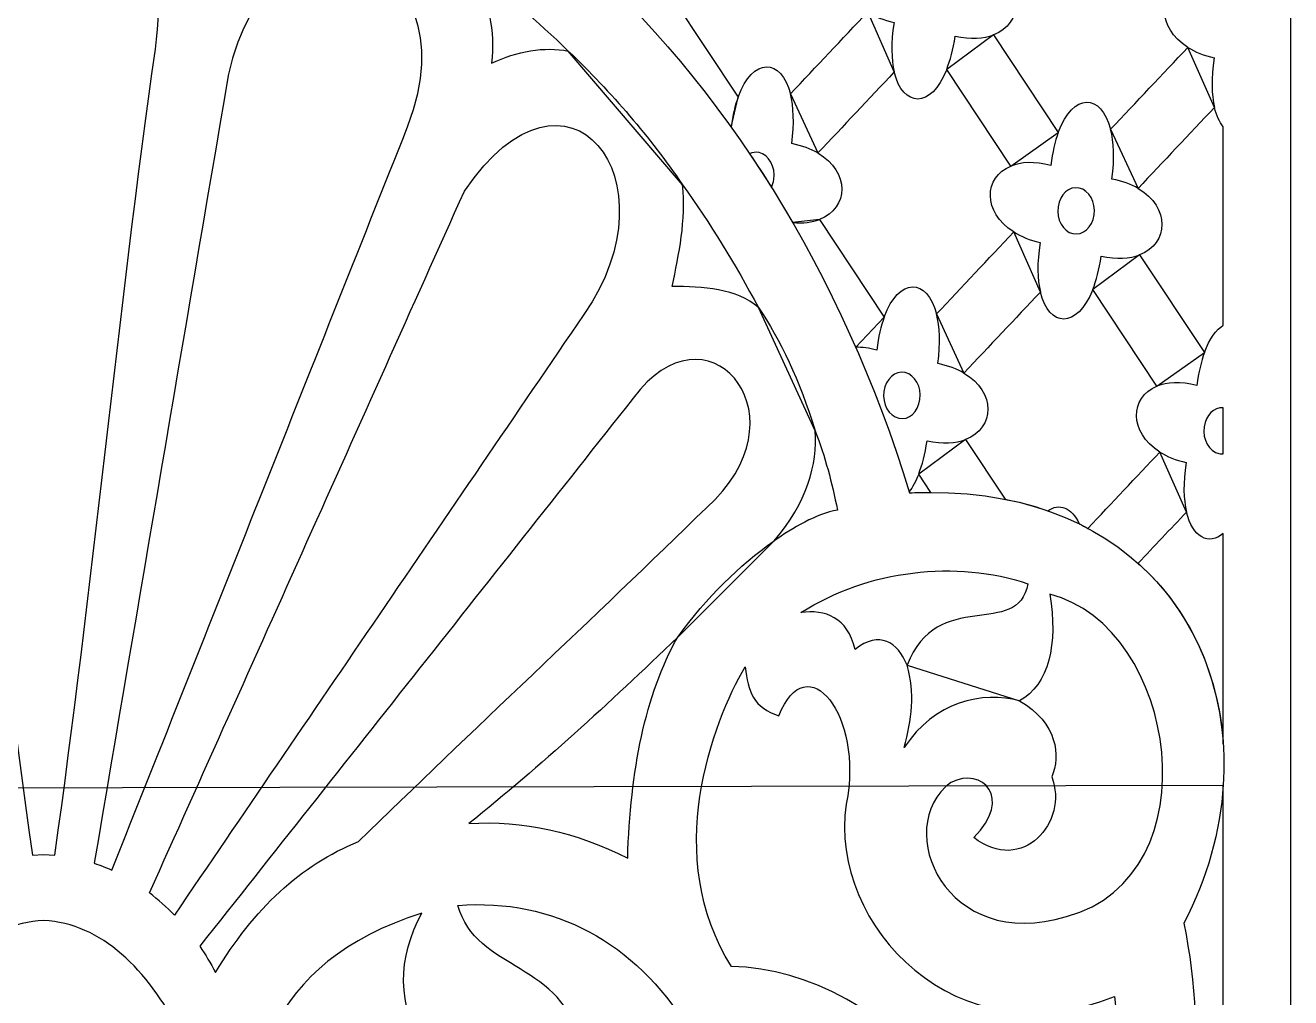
# Model space of a CAD drawing. Header units: centimetres. Extents: x 1.8 to 13.7, y -5.9 to 9.6.
# Drawn here: x 10.825 to 13.716, y 5.839 to 8.061 of the extents above; entities that cross this region are included whole.
import ezdxf

# ---------------------------------------------------------------- set-up
doc = ezdxf.new("R2010")
doc.units = ezdxf.units.CM
doc.header["$MEASUREMENT"] = 0
doc.layers.add('layer 1', color=7, linetype='Continuous')

msp = doc.modelspace()

# ---------------------------------------------------------------- linework, layer by layer
at = {"layer": 'layer 1', "color": 250}
for points, knots in [([(8.01713, 9.60241), (8.01713, 9.60241), (13.71558, 9.60241), (13.71558, 9.60241), (13.71558, 9.60241), (13.71558, 9.60241), (13.71558, -5.90262), (13.71558, -5.90262), (13.71558, -5.90262), (13.71558, -5.90262), (8.01713, -5.90262), (8.01713, -5.90262), (8.01713, -5.90262), (8.01713, -5.90262), (8.01713, 9.60241), (8.01713, 9.60241)], [0, 0, 0, 0, 0.2, 0.2, 0.2, 0.2, 0.4, 0.4, 0.4, 0.4, 0.6, 0.6, 0.6, 0.6, 1, 1, 1, 1]), ([(13.56158, 6.32335), (13.58597, 6.68751), (13.33449, 7.01654), (12.84478, 6.99225), (12.84478, 6.99225), (12.69162, 7.49438), (12.42203, 7.92436), (12.07824, 8.22883), (12.07824, 8.22883), (11.73444, 8.53329), (11.31642, 8.71221), (10.86639, 8.71221), (10.86639, 8.71221), (10.41637, 8.71221), (9.99836, 8.53329), (9.65456, 8.22883), (9.65456, 8.22883), (9.31076, 7.92436), (9.04118, 7.49438), (8.88802, 6.99225), (8.88802, 6.99225), (8.39325, 7.0168), (8.14166, 6.68069), (8.17207, 6.31206), (8.17207, 6.31206), (8.17207, 6.31206), (13.56158, 6.32335), (13.56158, 6.32335)], [0, 0, 0, 0, 0.125, 0.125, 0.125, 0.125, 0.25, 0.25, 0.25, 0.25, 0.375, 0.375, 0.375, 0.375, 0.5, 0.5, 0.5, 0.5, 0.625, 0.625, 0.625, 0.625, 0.75, 0.75, 0.75, 0.75, 1, 1, 1, 1]), ([(12.47622, 8.45707), (12.49555, 8.37597), (12.55979, 8.37141), (12.59593, 8.46288), (12.59593, 8.46288), (12.59593, 8.46288), (12.74256, 8.24196), (12.74256, 8.24196), (12.74256, 8.24196), (12.68044, 8.21657), (12.67768, 8.13662), (12.74926, 8.09143), (12.74926, 8.09143), (12.69038, 8.02898), (12.63152, 7.96652), (12.57264, 7.90405), (12.57264, 7.90405), (12.55158, 7.9867), (12.48676, 7.98881), (12.45318, 7.89701), (12.45318, 7.89701), (12.45318, 7.89701), (12.30515, 8.12008), (12.30515, 8.12008), (12.30515, 8.12008), (12.37256, 8.1458), (12.37507, 8.22902), (12.30168, 8.27191), (12.30168, 8.27191), (12.35986, 8.33364), (12.41803, 8.39536), (12.47622, 8.45707)], [0, 0, 0, 0, 0.1111111, 0.1111111, 0.1111111, 0.1111111, 0.2222222, 0.2222222, 0.2222222, 0.2222222, 0.3333333, 0.3333333, 0.3333333, 0.3333333, 0.4444444, 0.4444444, 0.4444444, 0.4444444, 0.5555556, 0.5555556, 0.5555556, 0.5555556, 0.6666667, 0.6666667, 0.6666667, 0.6666667, 0.7777778, 0.7777778, 0.7777778, 0.7777778, 1, 1, 1, 1]), ([(10.86639, 6.16571), (10.86639, 6.16571), (10.84072, 6.16457), (10.84072, 6.16457), (10.84072, 6.16457), (10.75558, 6.76814), (10.69613, 7.40304), (10.611, 8.00661), (10.611, 8.00661), (10.57757, 8.25215), (10.66918, 8.39836), (10.86639, 8.40186), (10.86639, 8.40186), (11.06361, 8.39836), (11.15521, 8.25215), (11.12179, 8.00661), (11.12179, 8.00661), (11.03665, 7.40304), (10.9772, 6.76814), (10.89207, 6.16457), (10.89207, 6.16457), (10.89207, 6.16457), (10.86639, 6.16571), (10.86639, 6.16571)], [0, 0, 0, 0, 0.1428571, 0.1428571, 0.1428571, 0.1428571, 0.2857143, 0.2857143, 0.2857143, 0.2857143, 0.4285714, 0.4285714, 0.4285714, 0.4285714, 0.5714286, 0.5714286, 0.5714286, 0.5714286, 0.7142857, 0.7142857, 0.7142857, 0.7142857, 1, 1, 1, 1]), ([(11.02226, 6.13002), (11.00959, 6.13553), (10.99556, 6.14138), (10.98199, 6.14575), (10.98199, 6.14575), (11.08378, 6.74543), (11.18643, 7.34683), (11.28822, 7.94652), (11.28822, 7.94652), (11.38235, 8.38647), (11.85638, 8.2419), (11.69892, 7.83107), (11.69892, 7.83107), (11.47337, 7.26498), (11.24781, 6.69611), (11.02226, 6.13002)], [0, 0, 0, 0, 0.2, 0.2, 0.2, 0.2, 0.4, 0.4, 0.4, 0.4, 0.6, 0.6, 0.6, 0.6, 1, 1, 1, 1]), ([(13.2077, 8.37617), (13.22703, 8.29507), (13.29127, 8.29049), (13.32742, 8.38197), (13.32742, 8.38197), (13.32742, 8.38197), (13.47403, 8.16106), (13.47403, 8.16106), (13.47403, 8.16106), (13.41193, 8.13565), (13.40917, 8.05572), (13.48073, 8.01051), (13.48073, 8.01051), (13.42187, 7.94806), (13.36299, 7.88561), (13.30412, 7.82315), (13.30412, 7.82315), (13.28306, 7.90579), (13.21824, 7.90791), (13.18468, 7.81609), (13.18468, 7.81609), (13.18468, 7.81609), (13.03663, 8.03915), (13.03663, 8.03915), (13.03663, 8.03915), (13.10403, 8.06489), (13.10655, 8.1481), (13.03317, 8.19099), (13.03317, 8.19099), (13.09134, 8.25272), (13.14952, 8.31444), (13.2077, 8.37617)], [0, 0, 0, 0, 0.1111111, 0.1111111, 0.1111111, 0.1111111, 0.2222222, 0.2222222, 0.2222222, 0.2222222, 0.3333333, 0.3333333, 0.3333333, 0.3333333, 0.4444444, 0.4444444, 0.4444444, 0.4444444, 0.5555556, 0.5555556, 0.5555556, 0.5555556, 0.6666667, 0.6666667, 0.6666667, 0.6666667, 0.7777778, 0.7777778, 0.7777778, 0.7777778, 1, 1, 1, 1]), ([(11.84417, 8.18913), (11.92124, 8.13298), (11.99505, 8.07041), (12.06514, 8.00201), (12.06514, 8.00201), (12.01062, 8.01296), (11.94818, 8.00157), (11.88969, 7.97407), (11.88969, 7.97407), (11.89782, 8.04825), (11.88496, 8.11743), (11.84417, 8.18913)], [0, 0, 0, 0, 0.25, 0.25, 0.25, 0.25, 0.5, 0.5, 0.5, 0.5, 1, 1, 1, 1]), ([(12.80996, 7.9542), (12.80317, 7.98269), (12.80191, 8.02059), (12.80937, 8.06712), (12.80937, 8.06712), (12.78542, 8.07276), (12.76543, 8.08121), (12.74926, 8.09143), (12.74926, 8.09143), (12.74926, 8.09143), (12.80996, 7.9542), (12.80996, 7.9542)], [0, 0, 0, 0, 0.25, 0.25, 0.25, 0.25, 0.5, 0.5, 0.5, 0.5, 1, 1, 1, 1]), ([(13.03663, 8.03915), (13.01434, 8.03065), (12.98499, 8.02841), (12.9489, 8.03602), (12.9489, 8.03602), (12.94444, 8.00572), (12.93776, 7.98047), (12.92967, 7.96001), (12.92967, 7.96001), (12.92967, 7.96001), (13.03663, 8.03915), (13.03663, 8.03915)], [0, 0, 0, 0, 0.25, 0.25, 0.25, 0.25, 0.5, 0.5, 0.5, 0.5, 1, 1, 1, 1]), ([(11.82788, 7.68213), (11.58806, 7.14751), (11.34824, 6.61288), (11.1084, 6.07826), (11.1084, 6.07826), (11.12829, 6.06208), (11.1474, 6.04527), (11.16514, 6.02731), (11.16514, 6.02731), (11.47697, 6.48486), (11.78881, 6.94241), (12.10063, 7.39998), (12.10063, 7.39998), (12.31549, 7.70773), (12.06274, 8.02835), (11.82788, 7.68213)], [0, 0, 0, 0, 0.2, 0.2, 0.2, 0.2, 0.4, 0.4, 0.4, 0.4, 0.6, 0.6, 0.6, 0.6, 1, 1, 1, 1]), ([(13.54144, 7.87328), (13.53465, 7.90177), (13.53338, 7.93967), (13.54085, 7.9862), (13.54085, 7.9862), (13.5169, 7.99184), (13.49692, 8.00029), (13.48073, 8.01051), (13.48073, 8.01051), (13.48073, 8.01051), (13.54144, 7.87328), (13.54144, 7.87328)], [0, 0, 0, 0, 0.25, 0.25, 0.25, 0.25, 0.5, 0.5, 0.5, 0.5, 1, 1, 1, 1]), ([(12.32617, 7.69638), (12.2519, 7.8047), (12.16489, 7.90658), (12.06514, 8.00201), (12.06514, 8.00201), (12.06514, 8.00201), (12.32617, 7.69638), (12.32617, 7.69638)], [0, 0, 0, 0, 0.3333333, 0.3333333, 0.3333333, 0.3333333, 1, 1, 1, 1]), ([(12.80996, 7.9542), (12.82929, 7.8731), (12.89354, 7.86852), (12.92967, 7.96001), (12.92967, 7.96001), (12.92967, 7.96001), (13.0763, 7.73907), (13.0763, 7.73907), (13.0763, 7.73907), (13.01418, 7.71368), (13.01143, 7.63375), (13.083, 7.58854), (13.083, 7.58854), (13.02412, 7.52609), (12.96526, 7.46364), (12.90639, 7.40118), (12.90639, 7.40118), (12.88533, 7.48382), (12.82051, 7.48594), (12.78694, 7.39412), (12.78694, 7.39412), (12.78694, 7.39412), (12.6389, 7.6172), (12.6389, 7.6172), (12.6389, 7.6172), (12.7063, 7.64292), (12.70881, 7.72613), (12.63542, 7.76904), (12.63542, 7.76904), (12.69361, 7.83075), (12.75178, 7.89247), (12.80996, 7.9542)], [0, 0, 0, 0, 0.1111111, 0.1111111, 0.1111111, 0.1111111, 0.2222222, 0.2222222, 0.2222222, 0.2222222, 0.3333333, 0.3333333, 0.3333333, 0.3333333, 0.4444444, 0.4444444, 0.4444444, 0.4444444, 0.5555556, 0.5555556, 0.5555556, 0.5555556, 0.6666667, 0.6666667, 0.6666667, 0.6666667, 0.7777778, 0.7777778, 0.7777778, 0.7777778, 1, 1, 1, 1]), ([(12.43708, 7.82832), (12.4407, 7.85527), (12.44629, 7.87811), (12.45318, 7.89701), (12.45318, 7.89701), (12.45318, 7.89701), (12.43708, 7.82832), (12.43708, 7.82832)], [0, 0, 0, 0, 0.3333333, 0.3333333, 0.3333333, 0.3333333, 1, 1, 1, 1]), ([(12.57264, 7.90405), (12.5799, 7.87558), (12.58198, 7.83753), (12.57577, 7.79047), (12.57577, 7.79047), (12.59941, 7.78598), (12.61926, 7.77848), (12.63542, 7.76904), (12.63542, 7.76904), (12.63542, 7.76904), (12.57264, 7.90405), (12.57264, 7.90405)], [0, 0, 0, 0, 0.25, 0.25, 0.25, 0.25, 0.5, 0.5, 0.5, 0.5, 1, 1, 1, 1]), ([(13.54144, 7.87328), (13.54599, 7.8542), (13.55303, 7.83936), (13.56159, 7.82901), (13.56159, 7.82901), (13.56159, 7.82901), (13.56159, 7.37546), (13.56159, 7.37546), (13.56159, 7.37546), (13.54553, 7.36568), (13.53008, 7.34512), (13.51842, 7.3132), (13.51842, 7.3132), (13.51842, 7.3132), (13.37037, 7.53628), (13.37037, 7.53628), (13.37037, 7.53628), (13.43779, 7.562), (13.44029, 7.64523), (13.36691, 7.68812), (13.36691, 7.68812), (13.42509, 7.74985), (13.48326, 7.81155), (13.54144, 7.87328)], [0, 0, 0, 0, 0.1428571, 0.1428571, 0.1428571, 0.1428571, 0.2857143, 0.2857143, 0.2857143, 0.2857143, 0.4285714, 0.4285714, 0.4285714, 0.4285714, 0.5714286, 0.5714286, 0.5714286, 0.5714286, 0.7142857, 0.7142857, 0.7142857, 0.7142857, 1, 1, 1, 1]), ([(13.0763, 7.73907), (13.09905, 7.74839), (13.12976, 7.7504), (13.16771, 7.74066), (13.16771, 7.74066), (13.17126, 7.77056), (13.17719, 7.79565), (13.18468, 7.81609), (13.18468, 7.81609), (13.18468, 7.81609), (13.0763, 7.73907), (13.0763, 7.73907)], [0, 0, 0, 0, 0.25, 0.25, 0.25, 0.25, 0.5, 0.5, 0.5, 0.5, 1, 1, 1, 1]), ([(13.30412, 7.82315), (13.31138, 7.79466), (13.31346, 7.75662), (13.30724, 7.70955), (13.30724, 7.70955), (13.3309, 7.70506), (13.35073, 7.69756), (13.3669, 7.68812), (13.3669, 7.68812), (13.3669, 7.68812), (13.30412, 7.82315), (13.30412, 7.82315)], [0, 0, 0, 0, 0.25, 0.25, 0.25, 0.25, 0.5, 0.5, 0.5, 0.5, 1, 1, 1, 1]), ([(12.52943, 7.69034), (12.51311, 7.71645), (12.49642, 7.74215), (12.47936, 7.76747), (12.47936, 7.76747), (12.48606, 7.77058), (12.49346, 7.77156), (12.50097, 7.7699), (12.50097, 7.7699), (12.52365, 7.76484), (12.5389, 7.73731), (12.5349, 7.70862), (12.5349, 7.70862), (12.53397, 7.70195), (12.53207, 7.69581), (12.52943, 7.69034)], [0, 0, 0, 0, 0.2, 0.2, 0.2, 0.2, 0.4, 0.4, 0.4, 0.4, 0.6, 0.6, 0.6, 0.6, 1, 1, 1, 1]), ([(12.49943, 7.41602), (12.44693, 7.51469), (12.38899, 7.60837), (12.32617, 7.69638), (12.32617, 7.69638), (12.3346, 7.61485), (12.3179, 7.53887), (12.30245, 7.4637), (12.30245, 7.4637), (12.37078, 7.46464), (12.45116, 7.45865), (12.49943, 7.41602)], [0, 0, 0, 0, 0.25, 0.25, 0.25, 0.25, 0.5, 0.5, 0.5, 0.5, 1, 1, 1, 1]), ([(13.26638, 7.62771), (13.26237, 7.59902), (13.2406, 7.57975), (13.21792, 7.58482), (13.21792, 7.58482), (13.19523, 7.58987), (13.17999, 7.61739), (13.18398, 7.64607), (13.18398, 7.64607), (13.18799, 7.67476), (13.20976, 7.69403), (13.23244, 7.68898), (13.23244, 7.68898), (13.25513, 7.68393), (13.27038, 7.65641), (13.26638, 7.62771)], [0, 0, 0, 0, 0.2, 0.2, 0.2, 0.2, 0.4, 0.4, 0.4, 0.4, 0.6, 0.6, 0.6, 0.6, 1, 1, 1, 1]), ([(12.6389, 7.6172), (12.62234, 7.61088), (12.60191, 7.60801), (12.57771, 7.61007), (12.57771, 7.61007), (12.57771, 7.61007), (12.6389, 7.6172), (12.6389, 7.6172)], [0, 0, 0, 0, 0.3333333, 0.3333333, 0.3333333, 0.3333333, 1, 1, 1, 1]), ([(13.14371, 7.45133), (13.13692, 7.47982), (13.13565, 7.51772), (13.14312, 7.56425), (13.14312, 7.56425), (13.11916, 7.56988), (13.09918, 7.57832), (13.083, 7.58854), (13.083, 7.58854), (13.083, 7.58854), (13.14371, 7.45133), (13.14371, 7.45133)], [0, 0, 0, 0, 0.25, 0.25, 0.25, 0.25, 0.5, 0.5, 0.5, 0.5, 1, 1, 1, 1]), ([(13.37037, 7.53628), (13.34808, 7.52777), (13.31873, 7.52554), (13.28265, 7.53313), (13.28265, 7.53313), (13.27819, 7.50285), (13.2715, 7.47758), (13.26342, 7.45712), (13.26342, 7.45712), (13.26342, 7.45712), (13.37037, 7.53628), (13.37037, 7.53628)], [0, 0, 0, 0, 0.25, 0.25, 0.25, 0.25, 0.5, 0.5, 0.5, 0.5, 1, 1, 1, 1]), ([(13.25227, 6.9112), (13.24569, 6.91472), (13.239, 6.91815), (13.2322, 6.92147), (13.2322, 6.92147), (13.21541, 6.95906), (13.18687, 6.96985), (13.16059, 6.95134), (13.16059, 6.95134), (13.12985, 6.96206), (13.09742, 6.97094), (13.06331, 6.97769), (13.06331, 6.97769), (13.06331, 6.97769), (12.97264, 7.11431), (12.97264, 7.11431), (12.97264, 7.11431), (13.04005, 7.14003), (13.04255, 7.22326), (12.96917, 7.26615), (12.96917, 7.26615), (13.02734, 7.32788), (13.08552, 7.38958), (13.14371, 7.45133), (13.14371, 7.45133), (13.16304, 7.37021), (13.22727, 7.36563), (13.26342, 7.45712), (13.26342, 7.45712), (13.26342, 7.45712), (13.41005, 7.2362), (13.41005, 7.2362), (13.41005, 7.2362), (13.34793, 7.21081), (13.34517, 7.13086), (13.41675, 7.08567), (13.41675, 7.08567), (13.36192, 7.02751), (13.3071, 6.96935), (13.25227, 6.9112)], [0, 0, 0, 0, 0.0909091, 0.0909091, 0.0909091, 0.0909091, 0.1818182, 0.1818182, 0.1818182, 0.1818182, 0.2727273, 0.2727273, 0.2727273, 0.2727273, 0.3636364, 0.3636364, 0.3636364, 0.3636364, 0.4545455, 0.4545455, 0.4545455, 0.4545455, 0.5454545, 0.5454545, 0.5454545, 0.5454545, 0.6363636, 0.6363636, 0.6363636, 0.6363636, 0.7272727, 0.7272727, 0.7272727, 0.7272727, 0.8181818, 0.8181818, 0.8181818, 0.8181818, 1, 1, 1, 1]), ([(11.25898, 5.89629), (11.24728, 5.91821), (11.23713, 5.93579), (11.22309, 5.95593), (11.22309, 5.95593), (11.55851, 6.38021), (11.89392, 6.80448), (12.22933, 7.22877), (12.22933, 7.22877), (12.39819, 7.42345), (12.60797, 7.16073), (12.38087, 6.95827), (12.38087, 6.95827), (12.12533, 6.70905), (11.84127, 6.4444), (11.58573, 6.19518), (11.58573, 6.19518), (11.4536, 6.1423), (11.34716, 6.04151), (11.25898, 5.89629)], [0, 0, 0, 0, 0.1666667, 0.1666667, 0.1666667, 0.1666667, 0.3333333, 0.3333333, 0.3333333, 0.3333333, 0.5, 0.5, 0.5, 0.5, 0.6666667, 0.6666667, 0.6666667, 0.6666667, 1, 1, 1, 1]), ([(12.62899, 7.13439), (12.59346, 7.25083), (12.54936, 7.34205), (12.49943, 7.41602), (12.49943, 7.41602), (12.49943, 7.41602), (12.62899, 7.13439), (12.62899, 7.13439)], [0, 0, 0, 0, 0.3333333, 0.3333333, 0.3333333, 0.3333333, 1, 1, 1, 1]), ([(12.90639, 7.40118), (12.91365, 7.37269), (12.91571, 7.33466), (12.90951, 7.28758), (12.90951, 7.28758), (12.93316, 7.28309), (12.953, 7.27559), (12.96917, 7.26615), (12.96917, 7.26615), (12.96917, 7.26615), (12.90639, 7.40118), (12.90639, 7.40118)], [0, 0, 0, 0, 0.25, 0.25, 0.25, 0.25, 0.5, 0.5, 0.5, 0.5, 1, 1, 1, 1]), ([(12.72178, 7.32511), (12.73623, 7.3252), (12.75232, 7.32323), (12.76998, 7.31869), (12.76998, 7.31869), (12.77353, 7.34859), (12.77946, 7.37368), (12.78694, 7.39412), (12.78694, 7.39412), (12.78694, 7.39412), (12.72178, 7.32511), (12.72178, 7.32511)], [0, 0, 0, 0, 0.25, 0.25, 0.25, 0.25, 0.5, 0.5, 0.5, 0.5, 1, 1, 1, 1]), ([(13.41005, 7.2362), (13.4328, 7.2455), (13.4635, 7.24751), (13.50146, 7.23777), (13.50146, 7.23777), (13.50501, 7.26767), (13.51094, 7.29276), (13.51842, 7.3132), (13.51842, 7.3132), (13.51842, 7.3132), (13.41005, 7.2362), (13.41005, 7.2362)], [0, 0, 0, 0, 0.25, 0.25, 0.25, 0.25, 0.5, 0.5, 0.5, 0.5, 1, 1, 1, 1]), ([(12.86863, 7.20575), (12.86464, 7.17707), (12.84287, 7.1578), (12.82019, 7.16285), (12.82019, 7.16285), (12.7975, 7.1679), (12.78225, 7.19542), (12.78625, 7.22412), (12.78625, 7.22412), (12.79025, 7.2528), (12.81201, 7.27208), (12.83471, 7.26701), (12.83471, 7.26701), (12.8574, 7.26196), (12.87264, 7.23444), (12.86863, 7.20575)], [0, 0, 0, 0, 0.2, 0.2, 0.2, 0.2, 0.4, 0.4, 0.4, 0.4, 0.6, 0.6, 0.6, 0.6, 1, 1, 1, 1]), ([(13.56159, 7.08123), (13.55834, 7.08097), (13.55502, 7.08119), (13.55166, 7.08193), (13.55166, 7.08193), (13.52898, 7.08698), (13.51373, 7.11452), (13.51773, 7.1432), (13.51773, 7.1432), (13.52146, 7.16994), (13.54063, 7.1885), (13.56159, 7.18679), (13.56159, 7.18679), (13.56159, 7.18679), (13.56159, 7.08123), (13.56159, 7.08123)], [0, 0, 0, 0, 0.2, 0.2, 0.2, 0.2, 0.4, 0.4, 0.4, 0.4, 0.6, 0.6, 0.6, 0.6, 1, 1, 1, 1]), ([(12.62899, 7.13439), (12.63474, 7.05713), (12.61056, 6.97017), (12.53582, 6.88278), (12.53582, 6.88278), (12.57642, 6.91144), (12.63299, 6.94499), (12.68018, 6.95299), (12.68018, 6.95299), (12.66719, 7.01637), (12.65263, 7.07393), (12.62899, 7.13439)], [0, 0, 0, 0, 0.25, 0.25, 0.25, 0.25, 0.5, 0.5, 0.5, 0.5, 1, 1, 1, 1]), ([(12.97264, 7.11431), (12.95035, 7.1058), (12.92099, 7.10357), (12.88492, 7.11118), (12.88492, 7.11118), (12.88044, 7.08088), (12.87377, 7.05563), (12.86569, 7.03515), (12.86569, 7.03515), (12.86569, 7.03515), (12.97264, 7.11431), (12.97264, 7.11431)], [0, 0, 0, 0, 0.25, 0.25, 0.25, 0.25, 0.5, 0.5, 0.5, 0.5, 1, 1, 1, 1]), ([(13.47744, 6.94844), (13.47065, 6.97693), (13.4694, 7.01483), (13.47686, 7.06136), (13.47686, 7.06136), (13.4529, 7.067), (13.43292, 7.07545), (13.41675, 7.08567), (13.41675, 7.08567), (13.41675, 7.08567), (13.47744, 6.94844), (13.47744, 6.94844)], [0, 0, 0, 0, 0.25, 0.25, 0.25, 0.25, 0.5, 0.5, 0.5, 0.5, 1, 1, 1, 1]), ([(12.89338, 6.99342), (12.87743, 6.99338), (12.86127, 6.99306), (12.84478, 6.99225), (12.84478, 6.99225), (12.84449, 6.99319), (12.84419, 6.99411), (12.84391, 6.99505), (12.84391, 6.99505), (12.85179, 7.0054), (12.85919, 7.01873), (12.86569, 7.03515), (12.86569, 7.03515), (12.86569, 7.03515), (12.89338, 6.99342), (12.89338, 6.99342)], [0, 0, 0, 0, 0.2, 0.2, 0.2, 0.2, 0.4, 0.4, 0.4, 0.4, 0.6, 0.6, 0.6, 0.6, 1, 1, 1, 1]), ([(13.56159, 6.41774), (13.551, 6.5781), (13.485, 6.72567), (13.367, 6.83127), (13.367, 6.83127), (13.40382, 6.87032), (13.44064, 6.90937), (13.47744, 6.94844), (13.47744, 6.94844), (13.49134, 6.89016), (13.52841, 6.87141), (13.56159, 6.89941), (13.56159, 6.89941), (13.56159, 6.89941), (13.56159, 6.41774), (13.56159, 6.41774)], [0, 0, 0, 0, 0.2, 0.2, 0.2, 0.2, 0.4, 0.4, 0.4, 0.4, 0.6, 0.6, 0.6, 0.6, 1, 1, 1, 1]), ([(12.53582, 6.88278), (12.45357, 6.82547), (12.38338, 6.7546), (12.31504, 6.66254), (12.31504, 6.66254), (12.31504, 6.66254), (12.53582, 6.88278), (12.53582, 6.88278)], [0, 0, 0, 0, 0.3333333, 0.3333333, 0.3333333, 0.3333333, 1, 1, 1, 1]), ([(12.83927, 6.59828), (12.90745, 6.77769), (13.09215, 6.65641), (13.11513, 6.78471), (13.11513, 6.78471), (12.95184, 6.83934), (12.7505, 6.81728), (12.59671, 6.71856), (12.59671, 6.71856), (12.65224, 6.72667), (12.70302, 6.70771), (12.72037, 6.63437), (12.72037, 6.63437), (12.77586, 6.67847), (12.81787, 6.65141), (12.83927, 6.59828)], [0, 0, 0, 0, 0.2, 0.2, 0.2, 0.2, 0.4, 0.4, 0.4, 0.4, 0.6, 0.6, 0.6, 0.6, 1, 1, 1, 1]), ([(13.16987, 6.34314), (13.18948, 6.39131), (13.18392, 6.4658), (13.09612, 6.51711), (13.09612, 6.51711), (13.1631, 6.55318), (13.18451, 6.64739), (13.16508, 6.76065), (13.16508, 6.76065), (13.45733, 6.68743), (13.54243, 6.11559), (13.20312, 6.024), (13.20312, 6.024), (12.92859, 5.93981), (12.80147, 6.22542), (12.93915, 6.33068), (12.93915, 6.33068), (13.01049, 6.36577), (13.08264, 6.29661), (12.99147, 6.2044), (12.99147, 6.2044), (13.10316, 6.11827), (13.20868, 6.24044), (13.16987, 6.34314)], [0, 0, 0, 0, 0.1428571, 0.1428571, 0.1428571, 0.1428571, 0.2857143, 0.2857143, 0.2857143, 0.2857143, 0.4285714, 0.4285714, 0.4285714, 0.4285714, 0.5714286, 0.5714286, 0.5714286, 0.5714286, 0.7142857, 0.7142857, 0.7142857, 0.7142857, 1, 1, 1, 1]), ([(12.31504, 6.66254), (12.24057, 6.52989), (12.20679, 6.35723), (12.20084, 6.15719), (12.20084, 6.15719), (12.0857, 6.21676), (11.96008, 6.24444), (11.83826, 6.2366), (11.83826, 6.2366), (12.00408, 6.36956), (12.15682, 6.51034), (12.31504, 6.66254)], [0, 0, 0, 0, 0.25, 0.25, 0.25, 0.25, 0.5, 0.5, 0.5, 0.5, 1, 1, 1, 1]), ([(12.46933, 6.59449), (12.39398, 6.46904), (12.27948, 6.15801), (12.43798, 5.90998), (12.43798, 5.90998), (12.79533, 5.90271), (13.15652, 5.49993), (13.1304, 5.0093), (13.1304, 5.0093), (13.26228, 5.26717), (13.35587, 5.53556), (13.31276, 5.84153), (13.31276, 5.84153), (12.95468, 5.69382), (12.65929, 6.00246), (12.70013, 6.28106), (12.70013, 6.28106), (12.74147, 6.48523), (12.60943, 6.64495), (12.54626, 6.48282), (12.54626, 6.48282), (12.48927, 6.50083), (12.47503, 6.53806), (12.46933, 6.59449)], [0, 0, 0, 0, 0.1428571, 0.1428571, 0.1428571, 0.1428571, 0.2857143, 0.2857143, 0.2857143, 0.2857143, 0.4285714, 0.4285714, 0.4285714, 0.4285714, 0.5714286, 0.5714286, 0.5714286, 0.5714286, 0.7142857, 0.7142857, 0.7142857, 0.7142857, 1, 1, 1, 1]), ([(12.83927, 6.59828), (12.85808, 6.53562), (12.8493, 6.47294), (12.8328, 6.41027), (12.8328, 6.41027), (12.89962, 6.515), (13.01289, 6.53985), (13.09612, 6.51711), (13.09612, 6.51711), (13.09612, 6.51711), (12.83927, 6.59828), (12.83927, 6.59828)], [0, 0, 0, 0, 0.25, 0.25, 0.25, 0.25, 0.5, 0.5, 0.5, 0.5, 1, 1, 1, 1]), ([(13.56159, 4.98096), (13.51205, 5.04317), (13.45395, 5.10047), (13.39014, 5.1545), (13.39014, 5.1545), (13.49491, 5.45074), (13.52704, 5.73619), (13.47148, 6.00858), (13.47148, 6.00858), (13.52509, 6.11187), (13.55478, 6.21983), (13.56159, 6.32484), (13.56159, 6.32484), (13.56159, 6.32484), (13.56159, 4.98096), (13.56159, 4.98096)], [0, 0, 0, 0, 0.2, 0.2, 0.2, 0.2, 0.4, 0.4, 0.4, 0.4, 0.6, 0.6, 0.6, 0.6, 1, 1, 1, 1]), ([(12.33709, 5.77195), (12.21863, 5.96328), (12.03311, 6.06673), (11.81311, 6.04935), (11.81311, 6.04935), (11.85306, 5.89853), (12.06076, 5.91861), (12.0893, 5.73279), (12.0893, 5.73279), (12.14503, 5.78554), (12.2035, 5.78645), (12.24675, 5.74584), (12.24675, 5.74584), (12.27034, 5.77925), (12.30698, 5.7859), (12.33709, 5.77195)], [0, 0, 0, 0, 0.2, 0.2, 0.2, 0.2, 0.4, 0.4, 0.4, 0.4, 0.6, 0.6, 0.6, 0.6, 1, 1, 1, 1]), ([(10.86639, 5.30346), (10.78848, 5.43378), (10.6425, 5.44424), (10.53494, 5.38453), (10.53494, 5.38453), (10.57768, 5.50657), (10.58044, 5.63209), (10.55562, 5.76111), (10.55562, 5.76111), (10.62819, 5.90125), (10.73315, 6.00889), (10.86639, 6.01477), (10.86639, 6.01477), (10.99963, 6.00889), (11.1046, 5.90125), (11.17717, 5.76111), (11.17717, 5.76111), (11.15234, 5.63209), (11.15511, 5.50657), (11.19786, 5.38453), (11.19786, 5.38453), (11.09029, 5.44424), (10.94431, 5.43378), (10.86639, 5.30346)], [0, 0, 0, 0, 0.1428571, 0.1428571, 0.1428571, 0.1428571, 0.2857143, 0.2857143, 0.2857143, 0.2857143, 0.4285714, 0.4285714, 0.4285714, 0.4285714, 0.5714286, 0.5714286, 0.5714286, 0.5714286, 0.7142857, 0.7142857, 0.7142857, 0.7142857, 1, 1, 1, 1]), ([(11.73084, 6.03148), (11.67466, 5.93131), (11.67271, 5.82128), (11.73863, 5.71619), (11.73863, 5.71619), (11.51328, 5.6152), (11.63213, 5.34259), (11.7737, 5.40827), (11.7737, 5.40827), (11.76412, 5.68355), (12.06447, 5.4516), (11.8867, 5.26788), (11.8867, 5.26788), (11.43682, 4.92733), (11.02347, 5.81205), (11.73084, 6.03148)], [0, 0, 0, 0, 0.2, 0.2, 0.2, 0.2, 0.4, 0.4, 0.4, 0.4, 0.6, 0.6, 0.6, 0.6, 1, 1, 1, 1])]:
    msp.add_open_spline(points, degree=3, knots=knots, dxfattribs=at)

doc.saveas('drawing.dxf')
